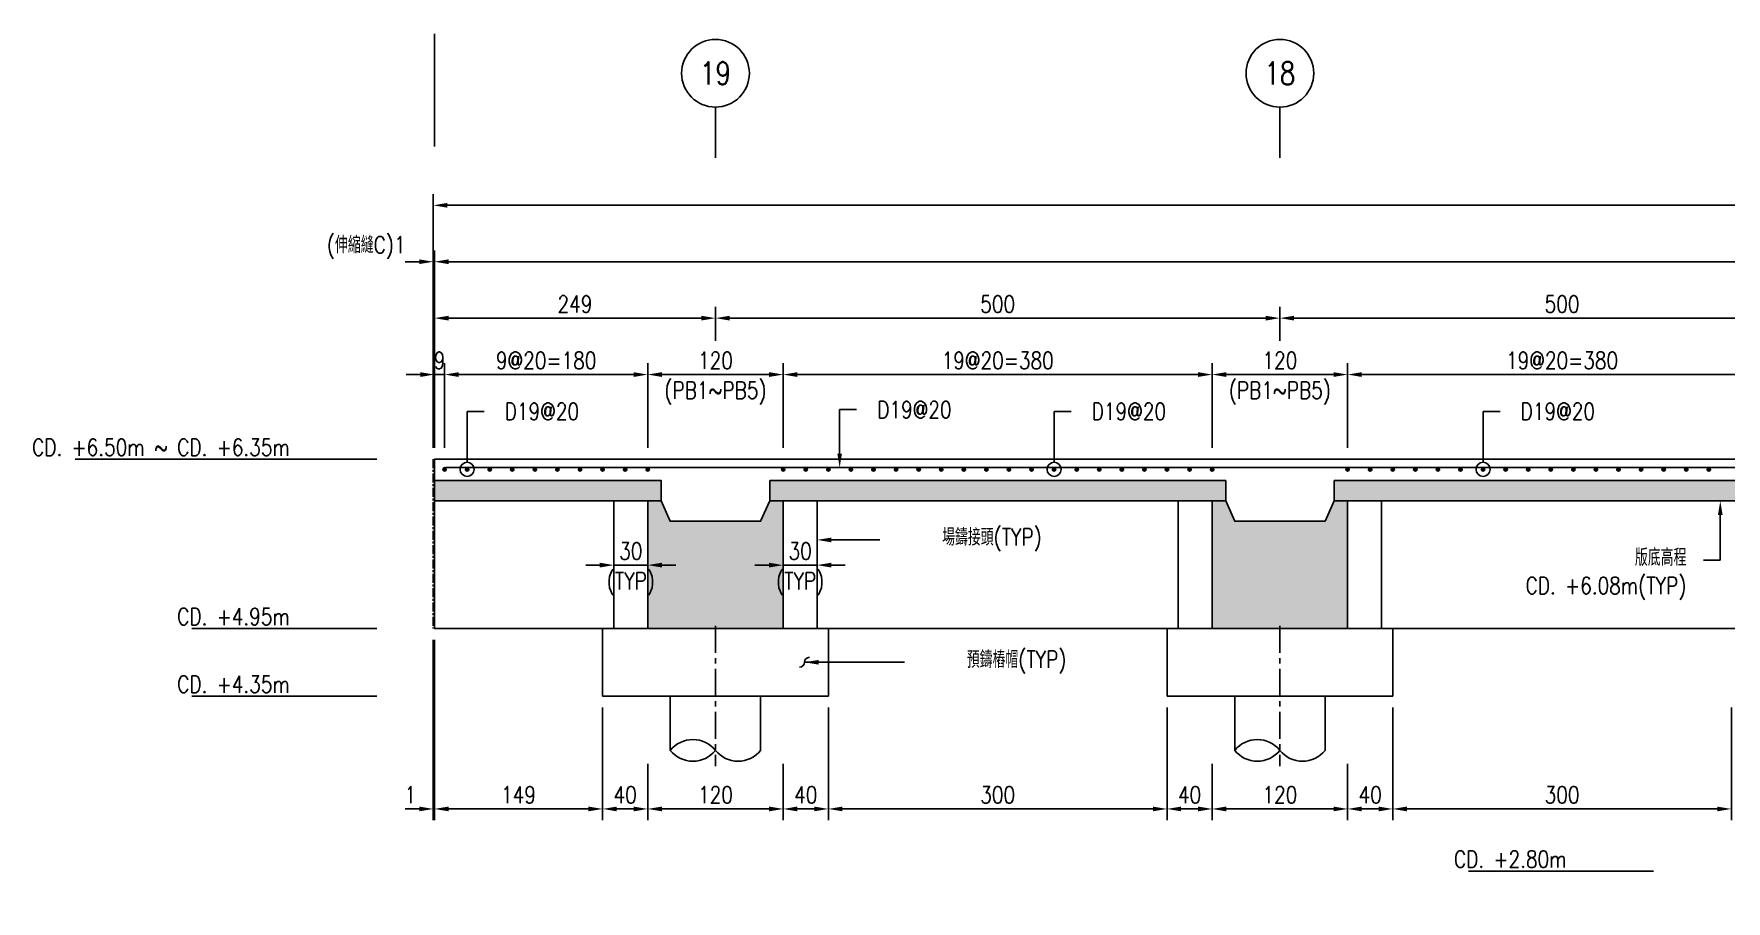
# Model space of a CAD drawing. Extents: x -791 to 13121, y -31587 to 2944.
# Drawn here: x 7420 to 8919, y -10385 to -9616 of the extents above; entities that cross this region are included whole.
import ezdxf
from ezdxf import colors
from ezdxf.entities.mleader import LeaderData, LeaderLine
from ezdxf.enums import TextEntityAlignment as Align
from ezdxf.math import Vec2, Vec3

# ---------------------------------------------------------------- set-up
doc = ezdxf.new("R2010")
doc.units = 0
doc.header["$LTSCALE"] = 0.05
doc.linetypes.add('CENTER', pattern=[50.8, 31.75, -6.35, 6.35, -6.35])
doc.layers.get('0').update_dxf_attribs({"linetype": 'CONTINUOUS'})
doc.layers.get('Defpoints').update_dxf_attribs({"linetype": 'CONTINUOUS'})
for name, color, linetype in [('HB_0', 7, 'CONTINUOUS'), ('HB_DIM', 1, 'CONTINUOUS'), ('HB_ReBar', 3, 'CONTINUOUS'), ('HB_SYMBOLS', 7, 'CONTINUOUS'), ('底圖', 7, 'CONTINUOUS'), ('預鑄梁', 4, 'CONTINUOUS'), ('預鑄版_HATCH', 253, 'CONTINUOUS')]:
    doc.layers.add(name, color=color, linetype=linetype)
doc.styles.get("Standard").update_dxf_attribs({"font": 'ROMANS.shx', "width": 0.8, "bigfont": 'lchinap.shx'})
doc.dimstyles.new('50cm', dxfattribs={"dimscale": 5, "dimtxt": 3, "dimasz": 2.5, "dimexe": 2, "dimexo": 2, "dimgap": 1, "dimtad": 1, "dimdsep": 46, "dimtxsty": 'Standard', "dimcen": 0, "dimclrt": 2, "dimadec": 0, "dimazin": 0, "dimtfac": 1, "dimtix": 1, "dimtmove": 2, "dimatfit": 3, "dimfxl": 0, "dimtolj": 1, "dimtzin": 0, "dimarcsym": 0})

# ---------------------------------------------------------------- blocks, each defined once
blk = doc.blocks.new('_None')
blk = doc.blocks.new('*D1909')
at = {"layer": 'Defpoints', "color": 0}
for p in [(0, 325), (-1999, 150), (0, 150)]:
    blk.add_point(p, dxfattribs=at)
at = {"layer": 'HB_DIM', "color": 0, "lineweight": -2}
for p, q in [((-1999, 160), (-1999, 335)), ((-1986.5, 325), (-12.5, 325))]:
    blk.add_line(p, q, dxfattribs=at)
at = {"layer": 'HB_DIM', "color": 0}
for points in [[(-1986.5, 327.1), (-1986.5, 322.9), (-1999, 325)], [(-12.5, 327.1), (-12.5, 322.9), (0, 325)]]:
    blk.add_solid(points, dxfattribs=at)
at = {"layer": 'HB_DIM', "color": 2, "insert": (-770, 337.5), "char_height": 15, "attachment_point": 5}
blk.add_mtext('\\A1;4498', dxfattribs=at)
blk = doc.blocks.new('*D1910')
at = {"layer": 'Defpoints', "color": 0}
for p in [(-1750, 275), (-1750, 245), (-1999, 150)]:
    blk.add_point(p, dxfattribs=at)
at = {"layer": 'HB_DIM', "color": 0, "lineweight": -2}
for p, q in [((-1999, 160), (-1999, 285)), ((-1750, 255), (-1750, 285)), ((-1986.5, 275), (-1762.5, 275))]:
    blk.add_line(p, q, dxfattribs=at)
at = {"layer": 'HB_DIM', "color": 0}
for points in [[(-1986.5, 277.1), (-1986.5, 272.9), (-1999, 275)], [(-1762.5, 277.1), (-1762.5, 272.9), (-1750, 275)]]:
    blk.add_solid(points, dxfattribs=at)
at = {"layer": 'HB_DIM', "color": 2, "insert": (-1874.5, 287.5), "char_height": 15, "attachment_point": 5}
blk.add_mtext('\\A1;249', dxfattribs=at)
blk = doc.blocks.new('*D1911')
at = {"layer": 'Defpoints', "color": 0}
for p in [(0, 375), (-2000, 150), (0, 150)]:
    blk.add_point(p, dxfattribs=at)
at = {"layer": 'HB_DIM', "color": 0, "lineweight": -2}
for p, q in [((-2000, 160), (-2000, 385)), ((-1987.5, 375), (-12.5, 375))]:
    blk.add_line(p, q, dxfattribs=at)
at = {"layer": 'HB_DIM', "color": 0}
for points in [[(-1987.5, 377.1), (-1987.5, 372.9), (-2000, 375)], [(-12.5, 377.1), (-12.5, 372.9), (0, 375)]]:
    blk.add_solid(points, dxfattribs=at)
at = {"layer": 'HB_DIM', "color": 2, "insert": (-769.5, 387.5), "char_height": 15, "attachment_point": 5}
blk.add_mtext('\\A1;4500', dxfattribs=at)
blk = doc.blocks.new('*D1912')
at = {"layer": 'Defpoints', "color": 0}
for p in [(-2000, 325), (-2000, 150), (-1999, 150)]:
    blk.add_point(p, dxfattribs=at)
at = {"layer": 'HB_DIM', "color": 0, "lineweight": -2}
for p, q in [((-2000, 160), (-2000, 335)), ((-1999, 160), (-1999, 335)), ((-2012.5, 325), (-2025, 325)), ((-1999, 325), (-2000, 325)), ((-1986.5, 325), (-1974, 325))]:
    blk.add_line(p, q, dxfattribs=at)
at = {"layer": 'HB_DIM', "color": 0}
for points in [[(-2012.5, 327.1), (-2012.5, 322.9), (-2000, 325)], [(-1986.5, 327.1), (-1986.5, 322.9), (-1999, 325)]]:
    blk.add_solid(points, dxfattribs=at)
at = {"layer": 'HB_DIM', "color": 2, "insert": (-2059.4, 337.5), "char_height": 15, "attachment_point": 5}
blk.add_mtext('\\A1;(伸縮縫C)1', dxfattribs=at)
blk = doc.blocks.new('*D1913')
at = {"layer": 'Defpoints', "color": 0}
for p in [(-1810, 225), (-1990, 150), (-1810, 150)]:
    blk.add_point(p, dxfattribs=at)
at = {"layer": 'HB_DIM', "color": 0, "lineweight": -2}
for p, q in [((-1990, 160), (-1990, 235)), ((-1977.5, 225), (-1822.5, 225)), ((-1810, 160), (-1810, 235))]:
    blk.add_line(p, q, dxfattribs=at)
at = {"layer": 'HB_DIM', "color": 0}
for points in [[(-1977.5, 227.1), (-1977.5, 222.9), (-1990, 225)], [(-1822.5, 227.1), (-1822.5, 222.9), (-1810, 225)]]:
    blk.add_solid(points, dxfattribs=at)
at = {"layer": 'HB_DIM', "color": 2, "insert": (-1900, 237.5), "char_height": 15, "attachment_point": 5}
blk.add_mtext('\\A1;9@20=180', dxfattribs=at)
blk = doc.blocks.new('預鑄樁帽2x2')
at = {"layer": 'HB_0'}
blk.add_lwpolyline([(-100, 0), (100, 0), (100, 60), (-100, 60)], close=True, dxfattribs=at)
blk = doc.blocks.new('PB2')
at = {"layer": 'HB_0'}
h = blk.add_hatch(color=253, dxfattribs=at)
h.dxf.hatch_style = 1
h.paths.add_polyline_path([(0, 0), (0, 113), (12, 113), (20, 95), (100, 95), (108, 113), (120, 113), (120, 0)])
at = {"layer": '預鑄梁'}
blk.add_lwpolyline([(0, 0), (0, 113), (12, 113), (20, 95), (100, 95), (108, 113), (120, 113), (120, 0), (0, 0)], dxfattribs=at)
blk = doc.blocks.new('PS57')
at = {"layer": '預鑄版_HATCH', "linetype": 'Continuous'}
h = blk.add_hatch(color=256, dxfattribs=at)
h.dxf.hatch_style = 2
h.paths.add_polyline_path([(0, 18), (404, 18), (404, 0), (0, 0)])
at = {"layer": 'HB_0', "color": 7, "linetype": 'Continuous'}
blk.add_lwpolyline([(0, 18), (404, 18), (404, 0), (0, 0)], close=True, dxfattribs=at)
blk = doc.blocks.new('gr_t')
at = {"layer": 'HB_SYMBOLS', "color": 4, "linetype": 'Continuous'}
blk.add_line((0, -6), (0, -15), dxfattribs=at)
blk.add_circle((0, 0), 6, dxfattribs=at)
at = {"layer": 'HB_SYMBOLS', "color": 4, "linetype": 'Continuous', "width": 0.8}
blk.add_attdef('A', text='', height=4.5, dxfattribs=at).set_placement((0, 0), align=Align.MIDDLE)
blk = doc.blocks.new('*D1916')
at = {"layer": 'Defpoints', "color": 0}
for p in [(-810, 225), (-1190, 150), (-810, 150)]:
    blk.add_point(p, dxfattribs=at)
at = {"layer": 'HB_DIM', "color": 0, "lineweight": -2}
for p, q in [((-1190, 160), (-1190, 235)), ((-1177.5, 225), (-822.5, 225)), ((-810, 160), (-810, 235))]:
    blk.add_line(p, q, dxfattribs=at)
at = {"layer": 'HB_DIM', "color": 0}
for points in [[(-1177.5, 227.1), (-1177.5, 222.9), (-1190, 225)], [(-822.5, 227.1), (-822.5, 222.9), (-810, 225)]]:
    blk.add_solid(points, dxfattribs=at)
at = {"layer": 'HB_DIM', "color": 2, "insert": (-1000, 237.5), "char_height": 15, "attachment_point": 5}
blk.add_mtext('\\A1;19@20=380', dxfattribs=at)
blk = doc.blocks.new('*D1917')
at = {"layer": 'Defpoints', "color": 0}
for p in [(-1250, 275), (-1250, 245), (-750, 245)]:
    blk.add_point(p, dxfattribs=at)
at = {"layer": 'HB_DIM', "color": 0, "lineweight": -2}
for p, q in [((-1250, 255), (-1250, 285)), ((-750, 255), (-750, 285)), ((-762.5, 275), (-1237.5, 275))]:
    blk.add_line(p, q, dxfattribs=at)
at = {"layer": 'HB_DIM', "color": 0}
for points in [[(-1237.5, 277.1), (-1237.5, 272.9), (-1250, 275)], [(-762.5, 277.1), (-762.5, 272.9), (-750, 275)]]:
    blk.add_solid(points, dxfattribs=at)
at = {"layer": 'HB_DIM', "color": 2, "insert": (-1000, 287.5), "char_height": 15, "attachment_point": 5}
blk.add_mtext('\\A1;500', dxfattribs=at)
blk = doc.blocks.new('*D1918')
at = {"layer": 'Defpoints', "color": 0}
for p in [(-1310, 225), (-1690, 150), (-1310, 150)]:
    blk.add_point(p, dxfattribs=at)
at = {"layer": 'HB_DIM', "color": 0, "lineweight": -2}
for p, q in [((-1690, 160), (-1690, 235)), ((-1677.5, 225), (-1322.5, 225)), ((-1310, 160), (-1310, 235))]:
    blk.add_line(p, q, dxfattribs=at)
at = {"layer": 'HB_DIM', "color": 0}
for points in [[(-1677.5, 227.1), (-1677.5, 222.9), (-1690, 225)], [(-1322.5, 227.1), (-1322.5, 222.9), (-1310, 225)]]:
    blk.add_solid(points, dxfattribs=at)
at = {"layer": 'HB_DIM', "color": 2, "insert": (-1500, 237.5), "char_height": 15, "attachment_point": 5}
blk.add_mtext('\\A1;19@20=380', dxfattribs=at)
blk = doc.blocks.new('*D1919')
at = {"layer": 'Defpoints', "color": 0}
for p in [(-1750, 275), (-1750, 245), (-1250, 245)]:
    blk.add_point(p, dxfattribs=at)
at = {"layer": 'HB_DIM', "color": 0, "lineweight": -2}
for p, q in [((-1750, 255), (-1750, 285)), ((-1250, 255), (-1250, 285)), ((-1262.5, 275), (-1737.5, 275))]:
    blk.add_line(p, q, dxfattribs=at)
at = {"layer": 'HB_DIM', "color": 0}
for points in [[(-1737.5, 277.1), (-1737.5, 272.9), (-1750, 275)], [(-1262.5, 277.1), (-1262.5, 272.9), (-1250, 275)]]:
    blk.add_solid(points, dxfattribs=at)
at = {"layer": 'HB_DIM', "color": 2, "insert": (-1500, 287.5), "char_height": 15, "attachment_point": 5}
blk.add_mtext('\\A1;500', dxfattribs=at)
blk = doc.blocks.new('*D1920')
at = {"layer": 'Defpoints', "color": 0}
for p in [(-1999, 225), (-1999, 150), (-1990, 150)]:
    blk.add_point(p, dxfattribs=at)
at = {"layer": 'HB_DIM', "color": 0, "lineweight": -2}
for p, q in [((-2011.5, 225), (-2024, 225)), ((-1999, 160), (-1999, 235)), ((-1990, 225), (-1999, 225)), ((-1990, 160), (-1990, 235)), ((-1977.5, 225), (-1965, 225))]:
    blk.add_line(p, q, dxfattribs=at)
at = {"layer": 'HB_DIM', "color": 0}
for points in [[(-2011.5, 227.1), (-2011.5, 222.9), (-1999, 225)], [(-1977.5, 227.1), (-1977.5, 222.9), (-1990, 225)]]:
    blk.add_solid(points, dxfattribs=at)
at = {"layer": 'HB_DIM', "color": 2, "insert": (-1994.5, 237.5), "char_height": 15, "attachment_point": 5}
blk.add_mtext('\\A1;9', dxfattribs=at)
blk = doc.blocks.new('PS7a')
at = {"layer": '預鑄版_HATCH', "linetype": 'Continuous'}
h = blk.add_hatch(color=256, dxfattribs=at)
h.dxf.hatch_style = 2
h.paths.add_polyline_path([(23601.6, 1829.4), (23802.6, 1829.4), (23802.6, 1811.4), (23601.6, 1811.4)])
at = {"layer": 'HB_0', "color": 7, "linetype": 'Continuous'}
blk.add_lwpolyline([(23601.6, 1829.4), (23802.6, 1829.4), (23802.6, 1811.4), (23601.6, 1811.4)], close=True, dxfattribs=at)
blk = doc.blocks.new('ReBarPoint')
at = {"layer": 'HB_0'}
h = blk.add_hatch(color=0, dxfattribs=at)
h.dxf.hatch_style = 1
edge = h.paths.add_edge_path()
edge.add_arc((0, 0), 1.5, 0, 360)
at = {"layer": 'HB_ReBar', "color": 0}
blk.add_circle((0, 0), 1.5, dxfattribs=at)
blk = doc.blocks.new('*D1921')
at = {"layer": 'Defpoints', "color": 0}
for p in [(-1810, 56.1), (-1840, 0), (-1810, 0)]:
    blk.add_point(p, dxfattribs=at)
at = {"layer": 'HB_DIM', "color": 0, "lineweight": -2}
for p, q in [((-1840, 10), (-1840, 66.1)), ((-1810, 10), (-1810, 66.1)), ((-1852.5, 56.1), (-1865, 56.1)), ((-1840, 56.1), (-1810, 56.1)), ((-1797.5, 56.1), (-1785, 56.1))]:
    blk.add_line(p, q, dxfattribs=at)
at = {"layer": 'HB_DIM', "color": 0}
for points in [[(-1852.5, 58.2), (-1852.5, 54), (-1840, 56.1)], [(-1797.5, 58.2), (-1797.5, 54), (-1810, 56.1)]]:
    blk.add_solid(points, dxfattribs=at)
at = {"layer": 'HB_DIM', "color": 2, "char_height": 15, "attachment_point": 5}
for s, insert in [('\\A1;30', (-1825, 68.6)), ('\\A1;(TYP)', (-1825, 39.6))]:
    blk.add_mtext(s, dxfattribs=dict(at, insert=insert))
blk = doc.blocks.new('*D1922')
at = {"layer": 'Defpoints', "color": 0}
for p in [(-1660, 56.1), (-1690, 0), (-1660, 0)]:
    blk.add_point(p, dxfattribs=at)
at = {"layer": 'HB_DIM', "color": 0, "lineweight": -2}
for p, q in [((-1690, 10), (-1690, 66.1)), ((-1660, 10), (-1660, 66.1)), ((-1702.5, 56.1), (-1715, 56.1)), ((-1690, 56.1), (-1660, 56.1)), ((-1647.5, 56.1), (-1635, 56.1))]:
    blk.add_line(p, q, dxfattribs=at)
at = {"layer": 'HB_DIM', "color": 0}
for points in [[(-1702.5, 58.2), (-1702.5, 54), (-1690, 56.1)], [(-1647.5, 58.2), (-1647.5, 54), (-1660, 56.1)]]:
    blk.add_solid(points, dxfattribs=at)
at = {"layer": 'HB_DIM', "color": 2, "char_height": 15, "attachment_point": 5}
for s, insert in [('\\A1;30', (-1675, 68.6)), ('\\A1;(TYP)', (-1675, 39.6))]:
    blk.add_mtext(s, dxfattribs=dict(at, insert=insert))
blk = doc.blocks.new('_DotBlank')
at = {"color": 0, "linetype": 'ByBlock', "lineweight": -2}
blk.add_line((-0.5, 0), (-1, 0), dxfattribs=at)
blk.add_circle((0, 0), 0.5, dxfattribs=at)
blk = doc.blocks.new('*D1924')
at = {"layer": 'Defpoints', "color": 0}
for p in [(-1150, -60), (-850, -60), (-850, -160)]:
    blk.add_point(p, dxfattribs=at)
at = {"layer": 'HB_DIM', "color": 0, "lineweight": -2}
for p, q in [((-1150, -70), (-1150, -170)), ((-850, -70), (-850, -170)), ((-1137.5, -160), (-862.5, -160))]:
    blk.add_line(p, q, dxfattribs=at)
at = {"layer": 'HB_DIM', "color": 0}
for points in [[(-1137.5, -157.9), (-1137.5, -162.1), (-1150, -160)], [(-862.5, -157.9), (-862.5, -162.1), (-850, -160)]]:
    blk.add_solid(points, dxfattribs=at)
at = {"layer": 'HB_DIM', "color": 2, "insert": (-1000, -147.5), "char_height": 15, "attachment_point": 5}
blk.add_mtext('\\A1;300', dxfattribs=at)
blk = doc.blocks.new('*D1925')
at = {"layer": 'Defpoints', "color": 0}
for p in [(-1310, -110), (-1190, -110), (-1190, -160)]:
    blk.add_point(p, dxfattribs=at)
at = {"layer": 'HB_DIM', "color": 0, "lineweight": -2}
for p, q in [((-1310, -120), (-1310, -170)), ((-1190, -120), (-1190, -170)), ((-1297.5, -160), (-1202.5, -160))]:
    blk.add_line(p, q, dxfattribs=at)
at = {"layer": 'HB_DIM', "color": 0}
for points in [[(-1297.5, -157.9), (-1297.5, -162.1), (-1310, -160)], [(-1202.5, -157.9), (-1202.5, -162.1), (-1190, -160)]]:
    blk.add_solid(points, dxfattribs=at)
at = {"layer": 'HB_DIM', "color": 2, "insert": (-1250, -147.5), "char_height": 15, "attachment_point": 5}
blk.add_mtext('\\A1;120', dxfattribs=at)
blk = doc.blocks.new('*D1926')
at = {"layer": 'Defpoints', "color": 0}
for p in [(-1150, -60), (-1190, -110), (-1190, -160)]:
    blk.add_point(p, dxfattribs=at)
at = {"layer": 'HB_DIM', "color": 0, "lineweight": -2}
for p, q in [((-1150, -70), (-1150, -170)), ((-1190, -120), (-1190, -170)), ((-1162.5, -160), (-1177.5, -160))]:
    blk.add_line(p, q, dxfattribs=at)
at = {"layer": 'HB_DIM', "color": 0}
for points in [[(-1177.5, -157.9), (-1177.5, -162.1), (-1190, -160)], [(-1162.5, -157.9), (-1162.5, -162.1), (-1150, -160)]]:
    blk.add_solid(points, dxfattribs=at)
at = {"layer": 'HB_DIM', "color": 2, "insert": (-1170, -147.5), "char_height": 15, "attachment_point": 5}
blk.add_mtext('\\A1;40', dxfattribs=at)
blk = doc.blocks.new('*D1927')
at = {"layer": 'Defpoints', "color": 0}
for p in [(-1650, -60), (-1350, -60), (-1350, -160)]:
    blk.add_point(p, dxfattribs=at)
at = {"layer": 'HB_DIM', "color": 0, "lineweight": -2}
for p, q in [((-1650, -70), (-1650, -170)), ((-1350, -70), (-1350, -170)), ((-1637.5, -160), (-1362.5, -160))]:
    blk.add_line(p, q, dxfattribs=at)
at = {"layer": 'HB_DIM', "color": 0}
for points in [[(-1637.5, -157.9), (-1637.5, -162.1), (-1650, -160)], [(-1362.5, -157.9), (-1362.5, -162.1), (-1350, -160)]]:
    blk.add_solid(points, dxfattribs=at)
at = {"layer": 'HB_DIM', "color": 2, "insert": (-1500, -147.5), "char_height": 15, "attachment_point": 5}
blk.add_mtext('\\A1;300', dxfattribs=at)
blk = doc.blocks.new('*D1928')
at = {"layer": 'Defpoints', "color": 0}
for p in [(-1350, -60), (-1310, -110), (-1350, -160)]:
    blk.add_point(p, dxfattribs=at)
at = {"layer": 'HB_DIM', "color": 0, "lineweight": -2}
for p, q in [((-1350, -70), (-1350, -170)), ((-1310, -120), (-1310, -170)), ((-1322.5, -160), (-1337.5, -160))]:
    blk.add_line(p, q, dxfattribs=at)
at = {"layer": 'HB_DIM', "color": 0}
for points in [[(-1337.5, -157.9), (-1337.5, -162.1), (-1350, -160)], [(-1322.5, -157.9), (-1322.5, -162.1), (-1310, -160)]]:
    blk.add_solid(points, dxfattribs=at)
at = {"layer": 'HB_DIM', "color": 2, "insert": (-1330, -147.5), "char_height": 15, "attachment_point": 5}
blk.add_mtext('\\A1;40', dxfattribs=at)
blk = doc.blocks.new('*D1929')
at = {"layer": 'Defpoints', "color": 0}
for p in [(-1810, -110), (-1690, -110), (-1690, -160)]:
    blk.add_point(p, dxfattribs=at)
at = {"layer": 'HB_DIM', "color": 0, "lineweight": -2}
for p, q in [((-1810, -120), (-1810, -170)), ((-1690, -120), (-1690, -170)), ((-1797.5, -160), (-1702.5, -160))]:
    blk.add_line(p, q, dxfattribs=at)
at = {"layer": 'HB_DIM', "color": 0}
for points in [[(-1797.5, -157.9), (-1797.5, -162.1), (-1810, -160)], [(-1702.5, -157.9), (-1702.5, -162.1), (-1690, -160)]]:
    blk.add_solid(points, dxfattribs=at)
at = {"layer": 'HB_DIM', "color": 2, "insert": (-1750, -147.5), "char_height": 15, "attachment_point": 5}
blk.add_mtext('\\A1;120', dxfattribs=at)
blk = doc.blocks.new('*D1930')
at = {"layer": 'Defpoints', "color": 0}
for p in [(-1650, -60), (-1690, -110), (-1690, -160)]:
    blk.add_point(p, dxfattribs=at)
at = {"layer": 'HB_DIM', "color": 0, "lineweight": -2}
for p, q in [((-1650, -70), (-1650, -170)), ((-1690, -120), (-1690, -170)), ((-1662.5, -160), (-1677.5, -160))]:
    blk.add_line(p, q, dxfattribs=at)
at = {"layer": 'HB_DIM', "color": 0}
for points in [[(-1677.5, -157.9), (-1677.5, -162.1), (-1690, -160)], [(-1662.5, -157.9), (-1662.5, -162.1), (-1650, -160)]]:
    blk.add_solid(points, dxfattribs=at)
at = {"layer": 'HB_DIM', "color": 2, "insert": (-1670, -147.5), "char_height": 15, "attachment_point": 5}
blk.add_mtext('\\A1;40', dxfattribs=at)
blk = doc.blocks.new('*D1931')
at = {"layer": 'Defpoints', "color": 0}
for p in [(-1999, 0), (-1850, -60), (-1850, -160)]:
    blk.add_point(p, dxfattribs=at)
at = {"layer": 'HB_DIM', "color": 0, "lineweight": -2}
for p, q in [((-1999, -10), (-1999, -170)), ((-1850, -70), (-1850, -170)), ((-1986.5, -160), (-1862.5, -160))]:
    blk.add_line(p, q, dxfattribs=at)
at = {"layer": 'HB_DIM', "color": 0}
for points in [[(-1986.5, -157.9), (-1986.5, -162.1), (-1999, -160)], [(-1862.5, -157.9), (-1862.5, -162.1), (-1850, -160)]]:
    blk.add_solid(points, dxfattribs=at)
at = {"layer": 'HB_DIM', "color": 2, "insert": (-1924.5, -147.5), "char_height": 15, "attachment_point": 5}
blk.add_mtext('\\A1;149', dxfattribs=at)
blk = doc.blocks.new('*D1932')
at = {"layer": 'Defpoints', "color": 0}
for p in [(-1850, -60), (-1810, -110), (-1850, -160)]:
    blk.add_point(p, dxfattribs=at)
at = {"layer": 'HB_DIM', "color": 0, "lineweight": -2}
for p, q in [((-1850, -70), (-1850, -170)), ((-1810, -120), (-1810, -170)), ((-1822.5, -160), (-1837.5, -160))]:
    blk.add_line(p, q, dxfattribs=at)
at = {"layer": 'HB_DIM', "color": 0}
for points in [[(-1837.5, -157.9), (-1837.5, -162.1), (-1850, -160)], [(-1822.5, -157.9), (-1822.5, -162.1), (-1810, -160)]]:
    blk.add_solid(points, dxfattribs=at)
at = {"layer": 'HB_DIM', "color": 2, "insert": (-1830, -147.5), "char_height": 15, "attachment_point": 5}
blk.add_mtext('\\A1;40', dxfattribs=at)
blk = doc.blocks.new('*D1933')
at = {"layer": 'Defpoints', "color": 0}
for p in [(-2000, 0), (-1999, 0), (-2000, -160)]:
    blk.add_point(p, dxfattribs=at)
at = {"layer": 'HB_DIM', "color": 0, "lineweight": -2}
for p, q in [((-2000, -10), (-2000, -170)), ((-1999, -10), (-1999, -170)), ((-2012.5, -160), (-2025, -160)), ((-1999, -160), (-2000, -160)), ((-1986.5, -160), (-1974, -160))]:
    blk.add_line(p, q, dxfattribs=at)
at = {"layer": 'HB_DIM', "color": 0}
for points in [[(-2012.5, -157.9), (-2012.5, -162.1), (-2000, -160)], [(-1986.5, -157.9), (-1986.5, -162.1), (-1999, -160)]]:
    blk.add_solid(points, dxfattribs=at)
at = {"layer": 'HB_DIM', "color": 2, "insert": (-2020.3, -147.5), "char_height": 15, "attachment_point": 5}
blk.add_mtext('\\A1;1', dxfattribs=at)
blk = doc.blocks.new('80cm直樁')
at = {"layer": 'HB_0', "linetype": 'Continuous'}
for p, q in [((-40, -48.1), (-40, 0)), ((40, -48.1), (40, 0))]:
    blk.add_line(p, q, dxfattribs=at)
for points in [[(-40, -48.1, -0.48), (0, -48.1, 0.48), (40, -48.1, 0.48)], [(-40, -48.1, 0.48), (0, -48.1, 0.48)]]:
    blk.add_lwpolyline(points, format="xyb", dxfattribs=at)
at = {"layer": 'HB_DIM', "color": 1, "linetype": 'CENTER', "ltscale": 15}
blk.add_line((0, 62.2), (0, -62.2), dxfattribs=at)
blk = doc.blocks.new('*D1939')
at = {"layer": 'Defpoints', "color": 0}
for p in [(-1810, 225), (-1810, 150), (-1690, 150)]:
    blk.add_point(p, dxfattribs=at)
at = {"layer": 'HB_DIM', "color": 0, "lineweight": -2}
for p, q in [((-1810, 160), (-1810, 235)), ((-1702.5, 225), (-1797.5, 225)), ((-1690, 160), (-1690, 235))]:
    blk.add_line(p, q, dxfattribs=at)
at = {"layer": 'HB_DIM', "color": 0}
for points in [[(-1797.5, 227.1), (-1797.5, 222.9), (-1810, 225)], [(-1702.5, 227.1), (-1702.5, 222.9), (-1690, 225)]]:
    blk.add_solid(points, dxfattribs=at)
at = {"layer": 'HB_DIM', "color": 2, "char_height": 15, "attachment_point": 5}
for s, insert in [('\\A1;120', (-1750, 237.5)), ('\\A1;(PB1~PB5)', (-1750, 208.6))]:
    blk.add_mtext(s, dxfattribs=dict(at, insert=insert))
blk = doc.blocks.new('*D1940')
at = {"layer": 'Defpoints', "color": 0}
for p in [(-1310, 225), (-1310, 150), (-1190, 150)]:
    blk.add_point(p, dxfattribs=at)
at = {"layer": 'HB_DIM', "color": 0, "lineweight": -2}
for p, q in [((-1310, 160), (-1310, 235)), ((-1202.5, 225), (-1297.5, 225)), ((-1190, 160), (-1190, 235))]:
    blk.add_line(p, q, dxfattribs=at)
at = {"layer": 'HB_DIM', "color": 0}
for points in [[(-1297.5, 227.1), (-1297.5, 222.9), (-1310, 225)], [(-1202.5, 227.1), (-1202.5, 222.9), (-1190, 225)]]:
    blk.add_solid(points, dxfattribs=at)
at = {"layer": 'HB_DIM', "color": 2, "char_height": 15, "attachment_point": 5}
for s, insert in [('\\A1;120', (-1250, 237.5)), ('\\A1;(PB1~PB5)', (-1250, 208.6))]:
    blk.add_mtext(s, dxfattribs=dict(at, insert=insert))
blk = doc.blocks.new('斷面圖H左')
at = {"layer": 'HB_0', "color": 1, "linetype": 'CENTER', "ltscale": 5}
blk.add_line((-2000, 150), (-2000, 0), dxfattribs=at)
at = {"layer": 'HB_0', "color": 252}
for p, q in [((-1840, 113), (-1840, 0)), ((-1660, 113), (-1660, 0)), ((-1340, 113), (-1340, 0)), ((-1160, 113), (-1160, 0))]:
    blk.add_line(p, q, dxfattribs=at)
at = {"layer": 'HB_0', "color": 4}
blk.add_lwpolyline([(0, 150), (-1999, 150), (-1999, 113), (-1810, 113), (-1810, 0), (-1690, 0), (-1690, 113), (-1310, 113), (-1310, 0), (-1190, 0), (-1190, 113), (-810, 113), (-810, -155), (-690, -155), (-690, -42), (-310, -42), (-310, -155), (-190, -155), (-190, 113), (0, 113), (0, 113), (0, 113), (0, 113), (0, 113)], dxfattribs=at)
at = {"layer": 'HB_0'}
blk.add_lwpolyline([(-810, 0), (-1999, 0), (-1999, 114)], dxfattribs=at)
at = {"layer": 'HB_DIM'}
blk.add_line((-1999, 426.993), (-1999, 526.993), dxfattribs=at)
at = {"layer": 'HB_ReBar'}
blk.add_lwpolyline([(-1989, 142.5), (-710, 142.5), (-710, 112.5)], dxfattribs=at)
at = {"layer": 'HB_0'}
for name, p in [('PS7a', (-25600.607, -1698.38)), ('PS57', (-1702, 113)), ('PS57', (-1202, 113)), ('PB2', (-1810, 0)), ('PB2', (-1310, 0)), ('預鑄樁帽2x2', (-1750, -60)), ('80cm直樁', (-1750, -60)), ('預鑄樁帽2x2', (-1250, -60)), ('80cm直樁', (-1250, -60))]:
    blk.add_blockref(name, p, dxfattribs=at)
at = {"layer": 'HB_ReBar'}
for p in [(-1990, 141), (-1970, 141), (-1950, 141), (-1930, 141), (-1910, 141), (-1890, 141), (-1870, 141), (-1850, 141), (-1830, 141), (-1810, 141), (-1690, 141), (-1670, 141), (-1650, 141), (-1630, 141), (-1610, 141), (-1590, 141), (-1570, 141), (-1550, 141), (-1530, 141), (-1510, 141), (-1490, 141), (-1470, 141), (-1450, 141), (-1430, 141), (-1410, 141), (-1390, 141), (-1370, 141), (-1350, 141), (-1330, 141), (-1310, 141), (-1190, 141), (-1170, 141), (-1150, 141), (-1130, 141), (-1110, 141), (-1090, 141), (-1070, 141), (-1050, 141), (-1030, 141), (-1010, 141), (-990, 141), (-970, 141), (-950, 141), (-930, 141), (-910, 141), (-890, 141), (-870, 141)]:
    blk.add_blockref('ReBarPoint', p, dxfattribs=at)
at = {"layer": '底圖'}
ref = blk.add_blockref('gr_t', (-1750, 492.059), dxfattribs=dict(at, xscale=5, yscale=5, zscale=5))
ref.add_attrib('A', '19', dxfattribs={"layer": 'HB_SYMBOLS', "color": 4, "linetype": 'Continuous', "height": 20, "width": 0.8}).set_placement((-1750, 492.059), align=Align.MIDDLE)
ref = blk.add_blockref('gr_t', (-1250, 492.059), dxfattribs=dict(at, xscale=5, yscale=5, zscale=5))
ref.add_attrib('A', '18', dxfattribs={"layer": 'HB_SYMBOLS', "color": 4, "linetype": 'Continuous', "height": 20, "width": 0.8}).set_placement((-1250, 492.059), align=Align.MIDDLE)
at = {"layer": 'HB_DIM'}
for base, p1, text, picture, middle in [((0, 375), (-2000, 150), '4500', '*D1911', (-769.52, 387.5)), ((0, 325), (-1999, 150), '4498', '*D1909', (-770.02, 337.5))]:
    dim = blk.add_linear_dim(base=base, p1=p1, p2=(0, 150), text=text, dimstyle='50cm', override={"dimse2": 1}, dxfattribs=at)
    dim.commit()
    dim.dimension.update_dxf_attribs({"geometry": picture, "text_midpoint": middle, "dimtype": 160})
dim = blk.add_linear_dim(base=(-2000, 325), p1=(-1999, 150), p2=(-2000, 150), text='(伸縮縫C)<>', dimstyle='50cm', dxfattribs=at)
dim.commit()
dim.dimension.update_dxf_attribs({"geometry": '*D1912', "text_midpoint": (-2059.435, 337.5), "dimtype": 160})
for base, p1, p2, picture, middle in [((-1750, 275), (-1999, 150), (-1750, 245), '*D1910', (-1874.5, 287.5)), ((-1750, 275), (-1250, 245), (-1750, 245), '*D1919', (-1500, 287.5)), ((-1250, 275), (-750, 245), (-1250, 245), '*D1917', (-1000, 287.5)), ((-1999, 225), (-1990, 150), (-1999, 150), '*D1920', (-1994.5, 237.5)), ((-1850, -160), (-1999, 0), (-1850, -60), '*D1931', (-1924.5, -147.5)), ((-1850, -160), (-1810, -110), (-1850, -60), '*D1932', (-1830, -147.5)), ((-1690, -160), (-1650, -60), (-1690, -110), '*D1930', (-1670, -147.5)), ((-1350, -160), (-1650, -60), (-1350, -60), '*D1927', (-1500, -147.5)), ((-1350, -160), (-1310, -110), (-1350, -60), '*D1928', (-1330, -147.5)), ((-1190, -160), (-1150, -60), (-1190, -110), '*D1926', (-1170, -147.5)), ((-850, -160), (-1150, -60), (-850, -60), '*D1924', (-1000, -147.5)), ((-1690, -160), (-1810, -110), (-1690, -110), '*D1929', (-1750, -147.5)), ((-1190, -160), (-1310, -110), (-1190, -110), '*D1925', (-1250, -147.5))]:
    dim = blk.add_linear_dim(base=base, p1=p1, p2=p2, dimstyle='50cm', dxfattribs=at)
    dim.commit()
    dim.dimension.update_dxf_attribs({"geometry": picture, "text_midpoint": middle})
for base, p1, p2, text, picture, middle in [((-1810, 225), (-1990, 150), (-1810, 150), '9@20=<>', '*D1913', (-1900, 237.5)), ((-1310, 225), (-1690, 150), (-1310, 150), '19@20=<>', '*D1918', (-1500, 237.5)), ((-810, 225), (-1190, 150), (-810, 150), '19@20=<>', '*D1916', (-1000, 237.5)), ((-1810, 56.078), (-1840, 0), (-1810, 0), '<>\\X(TYP)', '*D1921', (-1825, 56.078)), ((-1660, 56.078), (-1690, 0), (-1660, 0), '<>\\X(TYP)', '*D1922', (-1675, 56.078))]:
    dim = blk.add_linear_dim(base=base, p1=p1, p2=p2, text=text, dimstyle='50cm', dxfattribs=at)
    dim.commit()
    dim.dimension.update_dxf_attribs({"geometry": picture, "text_midpoint": middle})
for base, p1, p2, picture, middle in [((-1810, 225), (-1690, 150), (-1810, 150), '*D1939', (-1750, 225)), ((-1310, 225), (-1190, 150), (-1310, 150), '*D1940', (-1250, 225))]:
    dim = blk.add_linear_dim(base=base, p1=p1, p2=p2, angle=180, text='<>\\X(PB1~PB5)', dimstyle='50cm', dxfattribs=at)
    dim.commit()
    dim.dimension.update_dxf_attribs({"geometry": picture, "text_midpoint": middle})
dim = blk.add_linear_dim(base=(-2000, -160), p1=(-1999, 0), p2=(-2000, 0), dimstyle='50cm', dxfattribs=at)
dim.commit()
dim.dimension.update_dxf_attribs({"geometry": '*D1933', "text_midpoint": (-2020.28, -147.5), "dimtype": 160})
blk.add_leader([(-1671.209, -30), (-1582.417, -30)], dimstyle='50cm', override={"dimgap": 1, "dimtad": 0, "dimldrblk": 'Integral'}, dxfattribs=at)
ml = blk.add_multileader_mtext('Standard', dxfattribs=at)
ml.set_content('D19@20', color=2)
ml.set_leader_properties(color=1)
ml.set_arrow_properties(name='DOTBLANK')
ml.build(insert=Vec2(0, 0))
ml.multileader.update_dxf_attribs({"dogleg_length": 3, "arrow_head_size": 12.5, "scale": 5})
ctx = ml.context
ctx.base_point, ctx.scale, ctx.char_height, ctx.arrow_head_size, ctx.landing_gap_size, ctx.plane_origin = Vec3(-1955, 192.393), 5, 15, 12.5, 15, Vec3(-1970, 141)
ctx.text_align_type = 2
notes = []
notes.append((ctx, [(0, (1, 1, 0), (-1970, 192.393), (1, 0), 15, [(0, [(-1970, 141)], 0, [])])]))
ctx.mtext.insert, ctx.mtext.alignment, ctx.mtext.flow_direction = Vec3(-1870.857, 199.893), 3, 5
ml = blk.add_multileader_mtext('Standard', dxfattribs=at)
ml.set_content('D19@20', color=2)
ml.set_leader_properties(color=1)
ml.build(insert=Vec2(0, 0))
ml.multileader.update_dxf_attribs({"dogleg_length": 3, "arrow_head_size": 12.5, "scale": 5})
ctx = ml.context
ctx.base_point, ctx.scale, ctx.char_height, ctx.arrow_head_size, ctx.landing_gap_size, ctx.plane_origin = Vec3(-1625, 193.893), 5, 15, 12.5, 15, Vec3(-1640, 142.5)
ctx.text_align_type = 2
notes.append((ctx, [(0, (1, 1, 0), (-1640, 193.893), (1, 0), 15, [(0, [(-1640, 142.5)], 0, [])])]))
ctx.mtext.insert, ctx.mtext.alignment, ctx.mtext.flow_direction = Vec3(-1540.857, 201.393), 3, 5
ml = blk.add_multileader_mtext('Standard', dxfattribs=at)
ml.set_content('D19@20', color=2)
ml.set_leader_properties(color=1)
ml.set_arrow_properties(name='DOTBLANK')
ml.build(insert=Vec2(0, 0))
ml.multileader.update_dxf_attribs({"dogleg_length": 3, "arrow_head_size": 12.5, "scale": 5})
ctx = ml.context
ctx.base_point, ctx.scale, ctx.char_height, ctx.arrow_head_size, ctx.landing_gap_size, ctx.plane_origin = Vec3(-1435, 192.393), 5, 15, 12.5, 15, Vec3(-1450, 141)
ctx.text_align_type = 2
notes.append((ctx, [(0, (1, 1, 0), (-1450, 192.393), (1, 0), 15, [(0, [(-1450, 141)], 0, [])])]))
ctx.mtext.insert, ctx.mtext.alignment, ctx.mtext.flow_direction = Vec3(-1350.857, 199.893), 3, 5
ml = blk.add_multileader_mtext('Standard', dxfattribs=at)
ml.set_content('D19@20', color=2)
ml.set_leader_properties(color=1)
ml.set_arrow_properties(name='DOTBLANK')
ml.build(insert=Vec2(0, 0))
ml.multileader.update_dxf_attribs({"dogleg_length": 3, "arrow_head_size": 12.5, "scale": 5})
ctx = ml.context
ctx.base_point, ctx.scale, ctx.char_height, ctx.arrow_head_size, ctx.landing_gap_size, ctx.plane_origin = Vec3(-1055, 192.393), 5, 15, 12.5, 15, Vec3(-1070, 141)
ctx.text_align_type = 2
notes.append((ctx, [(0, (1, 1, 0), (-1070, 192.393), (1, 0), 15, [(0, [(-1070, 141)], 0, [])])]))
ctx.mtext.insert, ctx.mtext.alignment, ctx.mtext.flow_direction = Vec3(-970.857, 199.893), 3, 5
ml = blk.add_multileader_mtext('Standard', dxfattribs=at)
ml.set_content('CD. +6.50m ~ CD. +6.35m', color=2)
ml.set_leader_properties(color=1)
ml.set_arrow_properties(name='NONE')
ml.build(insert=Vec2(0, 0))
ml.multileader.update_dxf_attribs({"text_left_attachment_type": 5, "text_right_attachment_type": 5, "dogleg_length": 3, "arrow_head_size": 12.5, "scale": 5})
ctx = ml.context
ctx.base_point, ctx.scale, ctx.char_height, ctx.arrow_head_size, ctx.landing_gap_size, ctx.plane_origin = Vec3(-2404.347, 150), 5, 15, 12.5, 15, Vec3(-1862.337, 150)
ctx.left_attachment, ctx.right_attachment, ctx.text_align_type = 5, 5, 2
notes.append((ctx, [(0, (1, 1, 0), (-2097.061, 150), (-1, 0), 15, [(0, [(-2050, 150)], 0, [])])]))
ctx.mtext.insert, ctx.mtext.alignment, ctx.mtext.flow_direction = Vec3(-2127.061, 168), 3, 5
ml = blk.add_multileader_mtext('Standard', dxfattribs=at)
ml.set_content('版底高程\\PCD. +6.08m(TYP)', color=2)
ml.set_leader_properties(color=1)
ml.build(insert=Vec2(0, 0))
ml.multileader.update_dxf_attribs({"dogleg_length": 3, "arrow_head_size": 12.5, "scale": 5})
ctx = ml.context
ctx.base_point, ctx.scale, ctx.char_height, ctx.arrow_head_size, ctx.landing_gap_size, ctx.plane_origin = Vec3(-1062.001, 60.46), 5, 15, 12.5, 15, Vec3(-859.858, 117.001)
ctx.text_align_type = 2
notes.append((ctx, [(0, (1, 1, 0), (-859.858, 60.46), (-1, 0), 15, [(0, [(-859.858, 113)], 0, [])])]))
ctx.mtext.insert, ctx.mtext.alignment, ctx.mtext.flow_direction = Vec3(-889.858, 70.46), 3, 5
ml = blk.add_multileader_mtext('Standard', dxfattribs=at)
ml.set_content('場鑄接頭(TYP)', color=2)
ml.set_leader_properties(color=1)
ml.build(insert=Vec2(0, 0))
ml.multileader.update_dxf_attribs({"dogleg_length": 3, "arrow_head_size": 12.5, "scale": 5})
ctx = ml.context
ctx.base_point, ctx.scale, ctx.char_height, ctx.arrow_head_size, ctx.landing_gap_size, ctx.plane_origin = Vec3(-1604.283, 78.43), 5, 15, 12.5, 15, Vec3(-1460, 78.43)
ctx.text_align_type = 2
notes.append((ctx, [(0, (1, 1, 0), (-1619.283, 78.43), (1, 0), 15, [(0, [(-1660, 78.43)], 0, [])])]))
ctx.mtext.insert, ctx.mtext.alignment, ctx.mtext.flow_direction = Vec3(-1460.89, 88.43), 3, 5
ml = blk.add_multileader_mtext('Standard', dxfattribs=at)
ml.set_content('CD. +4.95m', color=2)
ml.set_leader_properties(color=1)
ml.set_arrow_properties(name='NONE')
ml.build(insert=Vec2(0, 0))
ml.multileader.update_dxf_attribs({"text_left_attachment_type": 5, "text_right_attachment_type": 5, "dogleg_length": 3, "arrow_head_size": 12.5, "scale": 5})
ctx = ml.context
ctx.base_point, ctx.scale, ctx.char_height, ctx.arrow_head_size, ctx.landing_gap_size, ctx.plane_origin = Vec3(-2251.776, 0), 5, 15, 12.5, 15, Vec3(-1862.337, 0)
ctx.left_attachment, ctx.right_attachment, ctx.text_align_type = 5, 5, 2
notes.append((ctx, [(0, (1, 1, 0), (-2097.061, 0), (-1, 0), 15, [(0, [(-2050, 0)], 0, [])])]))
ctx.mtext.insert, ctx.mtext.alignment, ctx.mtext.flow_direction = Vec3(-2127.061, 18), 3, 5
ml = blk.add_multileader_mtext('Standard', dxfattribs=at)
ml.set_content('預鑄樁帽(TYP)', color=2)
ml.set_leader_properties(color=1)
ml.build(insert=Vec2(0, 0))
ml.multileader.update_dxf_attribs({"dogleg_length": 3, "arrow_head_size": 12.5, "scale": 5})
ctx = ml.context
ctx.base_point, ctx.scale, ctx.char_height, ctx.arrow_head_size, ctx.landing_gap_size, ctx.plane_origin = Vec3(-1582.417, -30), 5, 15, 12.5, 15, Vec3(-1650, -30)
ctx.text_align_type = 2
notes.append((ctx, [(0, (1, 1, 0), (-1597.417, -30), (1, 0), 15, [(0, [(-1671.209, -30)], 0, [])])]))
ctx.mtext.insert, ctx.mtext.alignment, ctx.mtext.flow_direction = Vec3(-1439.025, -20), 3, 5
ml = blk.add_multileader_mtext('Standard', dxfattribs=at)
ml.set_content('CD. +4.35m', color=2)
ml.set_leader_properties(color=1)
ml.set_arrow_properties(name='NONE')
ml.build(insert=Vec2(0, 0))
ml.multileader.update_dxf_attribs({"text_left_attachment_type": 5, "text_right_attachment_type": 5, "dogleg_length": 3, "arrow_head_size": 12.5, "scale": 5})
ctx = ml.context
ctx.base_point, ctx.scale, ctx.char_height, ctx.arrow_head_size, ctx.landing_gap_size, ctx.plane_origin = Vec3(-2251.776, -60), 5, 15, 12.5, 15, Vec3(-1862.337, -60)
ctx.left_attachment, ctx.right_attachment, ctx.text_align_type = 5, 5, 2
notes.append((ctx, [(0, (1, 1, 0), (-2097.061, -60), (-1, 0), 15, [(0, [(-2050, -60)], 0, [])])]))
ctx.mtext.insert, ctx.mtext.alignment, ctx.mtext.flow_direction = Vec3(-2127.061, -42), 3, 5
ml = blk.add_multileader_mtext('Standard', dxfattribs=at)
ml.set_content('CD. +2.80m', color=2)
ml.set_leader_properties(color=1)
ml.set_arrow_properties(name='NONE')
ml.build(insert=Vec2(0, 0))
ml.multileader.update_dxf_attribs({"text_left_attachment_type": 5, "text_right_attachment_type": 5, "dogleg_length": 3, "arrow_head_size": 12.5, "scale": 5})
ctx = ml.context
ctx.base_point, ctx.scale, ctx.char_height, ctx.arrow_head_size, ctx.landing_gap_size, ctx.plane_origin = Vec3(-1120.711, -215), 5, 15, 12.5, 15, Vec3(-731.272, -215)
ctx.left_attachment, ctx.right_attachment, ctx.text_align_type = 5, 5, 2
notes.append((ctx, [(0, (1, 1, 0), (-965.997, -215), (-1, 0), 15, [(0, [(-918.935, -215)], 0, [])])]))
ctx.mtext.insert, ctx.mtext.alignment, ctx.mtext.flow_direction = Vec3(-995.997, -197), 3, 5
for ctx, leaders in notes:
    for number, flags, end, landing, length, lines in leaders:
        leader = LeaderData()
        leader.index, (leader.has_last_leader_line, leader.has_dogleg_vector, leader.attachment_direction) = number, flags
        leader.last_leader_point, leader.dogleg_vector, leader.dogleg_length = Vec3(end), Vec3(landing), length
        for number, points, colour, breaks in lines:
            line = LeaderLine()
            line.index, line.vertices, line.color, line.breaks = number, Vec3.list(points), colors.encode_raw_color(colour), breaks
            leader.lines.append(line)
        ctx.leaders.append(leader)

msp = doc.modelspace()

# ---------------------------------------------------------------- block references
at = {"layer": 'HB_0'}
msp.add_blockref('斷面圖H左', (9774.088, -10142.886), dxfattribs=at)

doc.saveas('drawing.dxf')
